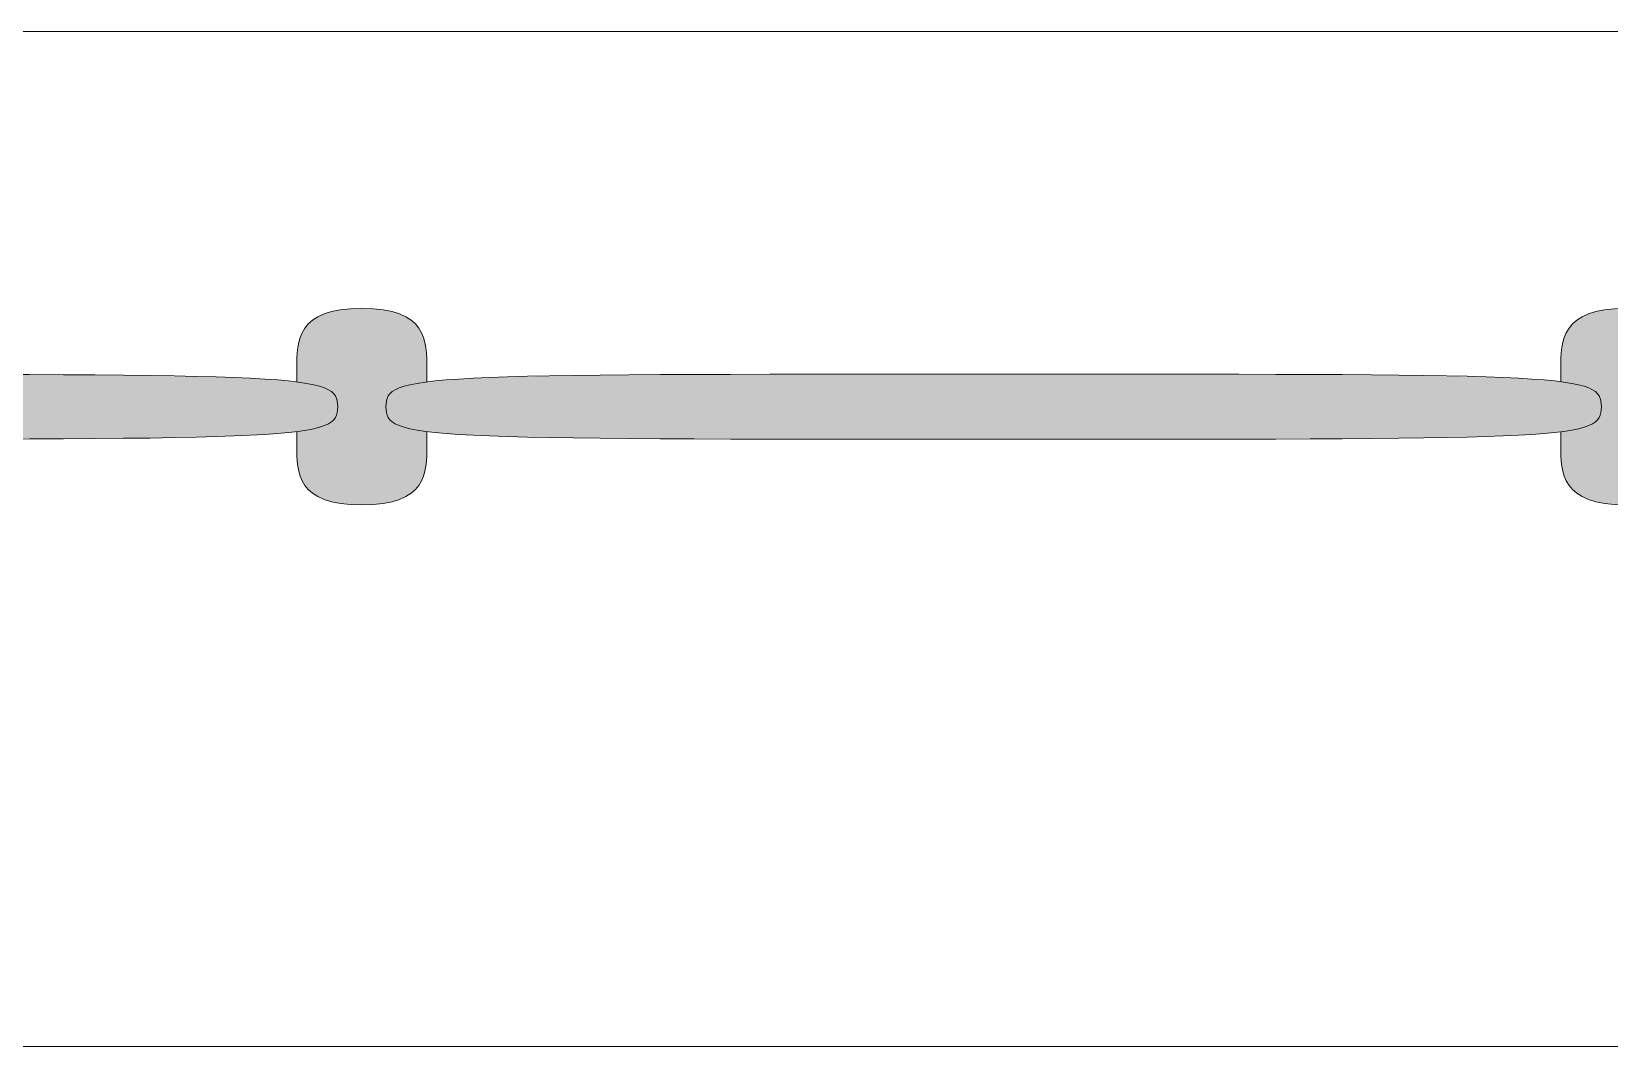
# Model space of a CAD drawing. Header units: millimetres. Extents: x -23380 to 52531, y -5628 to 1041.
# Drawn here: x 49934 to 50898, y -1709 to -1090 of the extents above; entities that cross this region are included whole.
import ezdxf

# ---------------------------------------------------------------- set-up
doc = ezdxf.new("R2010")
doc.units = ezdxf.units.MM
for name, color, linetype, lineweight in [('dimensions', 7, 'Continuous', 5), ('drawing', 7, 'Continuous', 5), ('hatch', 9, 'Continuous', 5)]:
    doc.layers.add(name, color=color, linetype=linetype, lineweight=lineweight)

msp = doc.modelspace()

# ---------------------------------------------------------------- hatches: boundary and pattern name
at = {"layer": 'hatch'}
for points in [[(50095.91, -1303.7), (50095.97, -1289.93), (50096.02, -1288.5), (50096.09, -1287.08), (50096.2, -1285.66), (50096.34, -1284.24), (50096.52, -1282.83), (50096.75, -1281.44), (50096.88, -1280.74), (50097.03, -1280.06), (50097.18, -1279.37), (50097.36, -1278.69), (50097.55, -1278.02), (50097.75, -1277.35), (50097.97, -1276.69), (50098.21, -1276.03), (50098.46, -1275.38), (50098.73, -1274.73), (50099.03, -1274.1), (50099.34, -1273.47), (50099.67, -1272.85), (50100.02, -1272.24), (50100.39, -1271.63), (50100.79, -1271.04), (50101.2, -1270.46), (50101.64, -1269.88), (50102.11, -1269.32), (50102.6, -1268.76), (50103.11, -1268.22), (50103.65, -1267.69), (50104.22, -1267.17), (50104.81, -1266.66), (50105.43, -1266.16), (50106.08, -1265.68), (50106.76, -1265.21), (50107.46, -1264.76), (50108.2, -1264.31), (50108.97, -1263.89), (50109.77, -1263.47), (50110.6, -1263.07), (50111.46, -1262.69), (50112.36, -1262.32), (50113.29, -1261.97), (50114.25, -1261.64), (50115.25, -1261.32), (50116.29, -1261.02), (50117.36, -1260.73), (50118.47, -1260.47), (50119.61, -1260.22), (50120.8, -1259.99), (50122.02, -1259.78), (50123.29, -1259.59), (50122.02, -1259.78), (50120.8, -1259.99), (50119.61, -1260.22), (50118.47, -1260.47), (50117.36, -1260.73), (50116.29, -1261.02), (50115.25, -1261.32), (50114.25, -1261.64), (50113.29, -1261.97), (50112.36, -1262.32), (50111.46, -1262.69), (50110.6, -1263.08), (50109.77, -1263.47), (50108.97, -1263.89), (50108.2, -1264.32), (50107.46, -1264.76), (50106.76, -1265.21), (50106.08, -1265.68), (50105.43, -1266.17), (50104.81, -1266.66), (50104.22, -1267.17), (50103.65, -1267.69), (50103.11, -1268.22), (50102.6, -1268.77), (50102.11, -1269.32), (50101.64, -1269.88), (50101.2, -1270.46), (50100.79, -1271.04), (50100.39, -1271.64), (50100.02, -1272.24), (50099.67, -1272.85), (50099.34, -1273.47), (50099.03, -1274.1), (50098.73, -1274.74), (50098.46, -1275.38), (50098.21, -1276.03), (50097.97, -1276.69), (50097.75, -1277.35), (50097.55, -1278.02), (50097.36, -1278.69), (50097.19, -1279.37), (50097.03, -1280.06), (50096.88, -1280.75), (50096.75, -1281.44), (50096.53, -1282.84), (50096.34, -1284.24), (50096.2, -1285.66), (50096.1, -1287.08), (50096.02, -1288.51), (50095.97, -1289.93), (50095.92, -1303.7)], [(50175.48, -1303.69), (50171.43, -1304.26), (50167.83, -1304.87), (50166.2, -1305.19), (50164.67, -1305.52), (50163.24, -1305.87), (50161.91, -1306.22), (50160.67, -1306.59), (50159.53, -1306.97), (50158.99, -1307.17), (50158.47, -1307.37), (50157.97, -1307.57), (50157.49, -1307.77), (50157.04, -1307.98), (50156.6, -1308.19), (50156.18, -1308.41), (50155.78, -1308.62), (50155.4, -1308.84), (50155.04, -1309.07), (50154.7, -1309.3), (50154.37, -1309.53), (50154.06, -1309.76), (50153.76, -1310), (50153.62, -1310.12), (50153.48, -1310.24), (50153.35, -1310.36), (50153.22, -1310.48), (50153.09, -1310.61), (50152.97, -1310.73), (50152.85, -1310.86), (50152.74, -1310.98), (50152.63, -1311.11), (50152.52, -1311.24), (50152.41, -1311.37), (50152.31, -1311.5), (50152.22, -1311.63), (50152.12, -1311.76), (50152.03, -1311.89), (50151.94, -1312.03), (50151.86, -1312.16), (50151.78, -1312.3), (50151.7, -1312.43), (50151.62, -1312.57), (50151.55, -1312.71), (50151.48, -1312.85), (50151.41, -1312.99), (50151.35, -1313.13), (50151.29, -1313.27), (50151.23, -1313.41), (50151.17, -1313.56), (50151.12, -1313.7), (50151.02, -1313.99), (50150.92, -1314.29), (50150.84, -1314.59), (50150.77, -1314.89), (50150.7, -1315.2), (50150.65, -1315.51), (50150.6, -1315.83), (50150.56, -1316.15), (50150.52, -1316.47), (50150.49, -1316.8), (50150.45, -1317.47), (50150.42, -1318.15), (50150.42, -1318.85), (50150.42, -1319.56), (50150.45, -1320.24), (50150.49, -1320.91), (50150.52, -1321.24), (50150.56, -1321.56), (50150.6, -1321.88), (50150.65, -1322.2), (50150.7, -1322.51), (50150.77, -1322.81), (50150.84, -1323.12), (50150.92, -1323.42), (50151.02, -1323.72), (50151.12, -1324.01), (50151.17, -1324.15), (50151.23, -1324.3), (50151.29, -1324.44), (50151.35, -1324.58), (50151.41, -1324.72), (50151.48, -1324.86), (50151.55, -1325), (50151.62, -1325.14), (50151.7, -1325.28), (50151.78, -1325.41), (50151.86, -1325.55), (50151.94, -1325.68), (50152.03, -1325.82), (50152.12, -1325.95), (50152.22, -1326.08), (50152.31, -1326.21), (50152.41, -1326.34), (50152.52, -1326.47), (50152.63, -1326.6), (50152.74, -1326.73), (50152.85, -1326.85), (50152.97, -1326.98), (50153.09, -1327.1), (50153.22, -1327.23), (50153.35, -1327.35), (50153.48, -1327.47), (50153.62, -1327.59), (50153.76, -1327.71), (50154.06, -1327.95), (50154.37, -1328.18), (50154.7, -1328.41), (50155.04, -1328.64), (50155.4, -1328.87), (50155.78, -1329.09), (50156.18, -1329.3), (50156.6, -1329.52), (50157.04, -1329.73), (50157.49, -1329.94), (50157.97, -1330.14), (50158.47, -1330.34), (50158.99, -1330.54), (50159.53, -1330.74), (50160.67, -1331.12), (50161.91, -1331.49), (50163.24, -1331.84), (50164.67, -1332.19), (50166.2, -1332.52), (50167.83, -1332.84), (50171.43, -1333.45), (50175.48, -1334.02), (50175.48, -1342.53), (50175.47, -1345.67), (50175.4, -1348.86), (50175.33, -1350.45), (50175.22, -1352.04), (50175.06, -1353.63), (50174.97, -1354.42), (50174.86, -1355.21), (50174.73, -1355.99), (50174.6, -1356.76), (50174.44, -1357.54), (50174.27, -1358.3), (50174.08, -1359.06), (50173.86, -1359.82), (50173.63, -1360.57), (50173.38, -1361.31), (50173.11, -1362.04), (50172.81, -1362.76), (50172.49, -1363.48), (50172.15, -1364.18), (50171.97, -1364.53), (50171.78, -1364.88), (50171.58, -1365.22), (50171.38, -1365.56), (50171.18, -1365.9), (50170.96, -1366.24), (50170.74, -1366.57), (50170.51, -1366.9), (50170.27, -1367.22), (50170.03, -1367.55), (50169.78, -1367.87), (50169.52, -1368.18), (50169.25, -1368.5), (50168.97, -1368.81), (50168.69, -1369.11), (50168.4, -1369.42), (50168.1, -1369.72), (50167.79, -1370.01), (50167.48, -1370.3), (50167.15, -1370.59), (50166.82, -1370.88), (50166.48, -1371.16), (50166.13, -1371.44), (50165.77, -1371.71), (50165.4, -1371.98), (50165.02, -1372.24), (50164.63, -1372.5), (50164.24, -1372.76), (50163.83, -1373.01), (50163.42, -1373.26), (50162.99, -1373.5), (50162.55, -1373.74), (50161.65, -1374.2), (50160.71, -1374.64), (50159.73, -1375.07), (50158.7, -1375.47), (50157.63, -1375.86), (50156.51, -1376.22), (50155.35, -1376.56), (50154.14, -1376.88), (50152.89, -1377.18), (50151.59, -1377.45), (50150.23, -1377.7), (50148.83, -1377.93), (50147.38, -1378.13), (50145.87, -1378.31), (50144.32, -1378.46), (50142.7, -1378.58), (50141.04, -1378.68), (50139.32, -1378.75), (50135.7, -1378.81), (50132.09, -1378.75), (50130.37, -1378.68), (50128.7, -1378.58), (50127.09, -1378.46), (50125.53, -1378.31), (50124.03, -1378.13), (50122.57, -1377.93), (50121.17, -1377.7), (50119.82, -1377.45), (50118.51, -1377.18), (50117.26, -1376.88), (50116.05, -1376.56), (50114.89, -1376.22), (50113.78, -1375.86), (50112.71, -1375.48), (50111.68, -1375.07), (50110.69, -1374.65), (50109.75, -1374.2), (50108.85, -1373.74), (50108.41, -1373.5), (50107.99, -1373.26), (50107.57, -1373.01), (50107.17, -1372.76), (50106.77, -1372.5), (50106.38, -1372.24), (50106, -1371.98), (50105.63, -1371.71), (50105.28, -1371.44), (50104.92, -1371.16), (50104.58, -1370.88), (50104.25, -1370.6), (50103.93, -1370.31), (50103.61, -1370.01), (50103.3, -1369.72), (50103, -1369.42), (50102.71, -1369.12), (50102.43, -1368.81), (50102.15, -1368.5), (50101.89, -1368.19), (50101.63, -1367.87), (50101.38, -1367.55), (50101.13, -1367.23), (50100.9, -1366.9), (50100.67, -1366.57), (50100.44, -1366.24), (50100.23, -1365.9), (50100.02, -1365.57), (50099.82, -1365.22), (50099.62, -1364.88), (50099.44, -1364.53), (50099.25, -1364.19), (50098.91, -1363.48), (50098.59, -1362.77), (50098.29, -1362.04), (50098.02, -1361.31), (50097.77, -1360.57), (50097.54, -1359.82), (50097.33, -1359.07), (50097.14, -1358.31), (50096.96, -1357.54), (50096.81, -1356.77), (50096.67, -1355.99), (50096.54, -1355.21), (50096.43, -1354.42), (50096.34, -1353.63), (50096.18, -1352.05), (50096.07, -1350.46), (50096, -1348.86), (50095.93, -1345.68), (50095.92, -1334.02), (50099.97, -1333.45), (50103.57, -1332.84), (50105.2, -1332.52), (50106.73, -1332.19), (50108.16, -1331.84), (50109.49, -1331.49), (50110.73, -1331.12), (50111.87, -1330.74), (50112.41, -1330.54), (50112.93, -1330.35), (50113.43, -1330.14), (50113.91, -1329.94), (50114.36, -1329.73), (50114.8, -1329.52), (50115.22, -1329.31), (50115.62, -1329.09), (50116, -1328.87), (50116.36, -1328.64), (50116.71, -1328.42), (50117.03, -1328.19), (50117.34, -1327.95), (50117.64, -1327.71), (50117.78, -1327.59), (50117.92, -1327.47), (50118.05, -1327.35), (50118.18, -1327.23), (50118.31, -1327.1), (50118.43, -1326.98), (50118.55, -1326.85), (50118.66, -1326.73), (50118.77, -1326.6), (50118.88, -1326.47), (50118.99, -1326.34), (50119.09, -1326.21), (50119.18, -1326.08), (50119.28, -1325.95), (50119.37, -1325.82), (50119.46, -1325.68), (50119.54, -1325.55), (50119.62, -1325.41), (50119.7, -1325.28), (50119.78, -1325.14), (50119.85, -1325), (50119.92, -1324.86), (50119.99, -1324.72), (50120.05, -1324.58), (50120.11, -1324.44), (50120.17, -1324.3), (50120.23, -1324.15), (50120.28, -1324.01), (50120.38, -1323.72), (50120.48, -1323.42), (50120.56, -1323.12), (50120.63, -1322.82), (50120.69, -1322.51), (50120.75, -1322.2), (50120.8, -1321.88), (50120.84, -1321.56), (50120.88, -1321.24), (50120.91, -1320.91), (50120.95, -1320.24), (50120.97, -1319.56), (50120.98, -1318.86), (50120.97, -1318.16), (50120.95, -1317.47), (50120.91, -1316.8), (50120.88, -1316.48), (50120.84, -1316.15), (50120.8, -1315.83), (50120.75, -1315.52), (50120.69, -1315.2), (50120.63, -1314.9), (50120.56, -1314.59), (50120.47, -1314.29), (50120.38, -1314), (50120.28, -1313.7), (50120.23, -1313.56), (50120.17, -1313.41), (50120.11, -1313.27), (50120.05, -1313.13), (50119.99, -1312.99), (50119.92, -1312.85), (50119.85, -1312.71), (50119.78, -1312.57), (50119.7, -1312.43), (50119.62, -1312.3), (50119.54, -1312.16), (50119.46, -1312.03), (50119.37, -1311.9), (50119.28, -1311.76), (50119.18, -1311.63), (50119.09, -1311.5), (50118.98, -1311.37), (50118.88, -1311.24), (50118.77, -1311.11), (50118.66, -1310.99), (50118.55, -1310.86), (50118.43, -1310.73), (50118.3, -1310.61), (50118.18, -1310.49), (50118.05, -1310.36), (50117.92, -1310.24), (50117.78, -1310.12), (50117.64, -1310), (50117.34, -1309.76), (50117.03, -1309.53), (50116.7, -1309.3), (50116.36, -1309.07), (50116, -1308.84), (50115.62, -1308.62), (50115.22, -1308.41), (50114.8, -1308.19), (50114.36, -1307.98), (50113.9, -1307.77), (50113.43, -1307.57), (50112.93, -1307.37), (50112.41, -1307.17), (50111.87, -1306.97), (50110.73, -1306.59), (50109.49, -1306.23), (50108.16, -1305.87), (50106.73, -1305.53), (50105.2, -1305.19), (50103.57, -1304.87), (50099.97, -1304.26), (50095.92, -1303.7), (50095.92, -1295.57), (50095.97, -1289.93), (50096.02, -1288.51), (50096.1, -1287.08), (50096.2, -1285.66), (50096.34, -1284.24), (50096.53, -1282.84), (50096.75, -1281.44), (50096.88, -1280.75), (50097.03, -1280.06), (50097.19, -1279.37), (50097.36, -1278.69), (50097.55, -1278.02), (50097.75, -1277.35), (50097.97, -1276.69), (50098.21, -1276.03), (50098.46, -1275.38), (50098.73, -1274.74), (50099.03, -1274.1), (50099.34, -1273.47), (50099.67, -1272.85), (50100.02, -1272.24), (50100.39, -1271.64), (50100.79, -1271.04), (50101.2, -1270.46), (50101.64, -1269.88), (50102.11, -1269.32), (50102.6, -1268.77), (50103.11, -1268.22), (50103.65, -1267.69), (50104.22, -1267.17), (50104.81, -1266.66), (50105.43, -1266.17), (50106.08, -1265.68), (50106.76, -1265.21), (50107.46, -1264.76), (50108.2, -1264.32), (50108.97, -1263.89), (50109.77, -1263.47), (50110.6, -1263.08), (50111.46, -1262.69), (50112.36, -1262.32), (50113.29, -1261.97), (50114.25, -1261.64), (50115.25, -1261.32), (50116.29, -1261.02), (50117.36, -1260.73), (50118.47, -1260.47), (50119.61, -1260.22), (50120.8, -1259.99), (50122.02, -1259.78), (50123.29, -1259.59), (50124.67, -1259.41), (50126.1, -1259.25), (50127.58, -1259.12), (50129.11, -1259.01), (50132.3, -1258.86), (50135.7, -1258.81), (50139.31, -1258.86), (50141.03, -1258.93), (50142.7, -1259.03), (50144.31, -1259.16), (50145.87, -1259.31), (50147.38, -1259.49), (50148.83, -1259.7), (50150.23, -1259.93), (50151.58, -1260.18), (50152.89, -1260.46), (50154.14, -1260.76), (50155.35, -1261.08), (50156.51, -1261.43), (50157.63, -1261.8), (50158.7, -1262.19), (50159.72, -1262.6), (50160.71, -1263.03), (50161.65, -1263.48), (50162.11, -1263.72), (50162.55, -1263.95), (50162.99, -1264.19), (50163.41, -1264.44), (50163.83, -1264.69), (50164.24, -1264.95), (50164.63, -1265.21), (50165.02, -1265.47), (50165.4, -1265.74), (50165.77, -1266.01), (50166.13, -1266.29), (50166.48, -1266.57), (50166.82, -1266.86), (50167.15, -1267.15), (50167.48, -1267.44), (50167.79, -1267.73), (50168.1, -1268.03), (50168.4, -1268.34), (50168.69, -1268.65), (50168.97, -1268.96), (50169.25, -1269.27), (50169.52, -1269.59), (50169.77, -1269.91), (50170.03, -1270.24), (50170.27, -1270.56), (50170.51, -1270.89), (50170.74, -1271.23), (50170.96, -1271.57), (50171.17, -1271.91), (50171.38, -1272.25), (50171.58, -1272.59), (50171.78, -1272.94), (50171.97, -1273.29), (50172.15, -1273.65), (50172.49, -1274.36), (50172.81, -1275.09), (50173.11, -1275.82), (50173.38, -1276.56), (50173.63, -1277.31), (50173.86, -1278.07), (50174.07, -1278.84), (50174.27, -1279.61), (50174.44, -1280.38), (50174.6, -1281.17), (50174.73, -1281.95), (50174.86, -1282.75), (50175.06, -1284.34), (50175.22, -1285.94), (50175.33, -1287.56), (50175.4, -1289.17), (50175.47, -1292.39)], [(50947.77, -1303.58), (50943.78, -1304.14), (50940.24, -1304.75), (50938.64, -1305.07), (50937.13, -1305.41), (50935.72, -1305.75), (50934.41, -1306.11), (50933.19, -1306.48), (50932.05, -1306.86), (50931.52, -1307.06), (50931.01, -1307.25), (50930.52, -1307.46), (50930.05, -1307.66), (50929.59, -1307.87), (50929.16, -1308.08), (50928.75, -1308.3), (50928.35, -1308.52), (50927.98, -1308.74), (50927.62, -1308.97), (50927.28, -1309.19), (50926.95, -1309.43), (50926.64, -1309.66), (50926.35, -1309.9), (50926.21, -1310.02), (50926.08, -1310.15), (50925.94, -1310.27), (50925.81, -1310.39), (50925.69, -1310.52), (50925.57, -1310.64), (50925.45, -1310.77), (50925.34, -1310.9), (50925.23, -1311.02), (50925.12, -1311.15), (50925.01, -1311.28), (50924.91, -1311.41), (50924.82, -1311.55), (50924.72, -1311.68), (50924.63, -1311.81), (50924.54, -1311.95), (50924.46, -1312.08), (50924.38, -1312.22), (50924.3, -1312.36), (50924.22, -1312.5), (50924.15, -1312.64), (50924.08, -1312.78), (50924.02, -1312.92), (50923.95, -1313.06), (50923.89, -1313.2), (50923.83, -1313.35), (50923.72, -1313.64), (50923.62, -1313.94), (50923.53, -1314.23), (50923.45, -1314.54), (50923.37, -1314.85), (50923.31, -1315.16), (50923.25, -1315.47), (50923.2, -1315.79), (50923.16, -1316.12), (50923.12, -1316.44), (50923.09, -1316.78), (50923.05, -1317.45), (50923.03, -1318.14), (50923.02, -1318.85), (50923.03, -1319.57), (50923.05, -1320.26), (50923.09, -1320.93), (50923.12, -1321.27), (50923.16, -1321.59), (50923.2, -1321.92), (50923.25, -1322.24), (50923.31, -1322.55), (50923.37, -1322.86), (50923.45, -1323.17), (50923.53, -1323.47), (50923.62, -1323.77), (50923.72, -1324.07), (50923.83, -1324.36), (50923.89, -1324.51), (50923.95, -1324.65), (50924.02, -1324.79), (50924.08, -1324.93), (50924.15, -1325.07), (50924.22, -1325.21), (50924.3, -1325.35), (50924.38, -1325.49), (50924.46, -1325.63), (50924.54, -1325.76), (50924.63, -1325.9), (50924.72, -1326.03), (50924.82, -1326.16), (50924.91, -1326.29), (50925.01, -1326.43), (50925.12, -1326.56), (50925.23, -1326.69), (50925.34, -1326.81), (50925.45, -1326.94), (50925.57, -1327.07), (50925.69, -1327.19), (50925.81, -1327.32), (50925.94, -1327.44), (50926.08, -1327.56), (50926.21, -1327.69), (50926.35, -1327.81), (50926.64, -1328.05), (50926.95, -1328.28), (50927.28, -1328.52), (50927.62, -1328.74), (50927.98, -1328.97), (50928.35, -1329.19), (50928.75, -1329.41), (50929.16, -1329.63), (50929.59, -1329.84), (50930.05, -1330.05), (50930.52, -1330.25), (50931.01, -1330.46), (50931.52, -1330.65), (50932.05, -1330.85), (50933.19, -1331.23), (50934.41, -1331.6), (50935.72, -1331.96), (50937.13, -1332.3), (50938.64, -1332.64), (50940.24, -1332.96), (50943.78, -1333.57), (50947.77, -1334.13), (50947.77, -1342.53), (50947.76, -1345.67), (50947.7, -1348.86), (50947.62, -1350.45), (50947.51, -1352.04), (50947.36, -1353.63), (50947.26, -1354.42), (50947.15, -1355.21), (50947.03, -1355.99), (50946.89, -1356.76), (50946.73, -1357.54), (50946.56, -1358.3), (50946.37, -1359.06), (50946.16, -1359.82), (50945.93, -1360.57), (50945.68, -1361.31), (50945.4, -1362.04), (50945.11, -1362.76), (50944.79, -1363.48), (50944.44, -1364.18), (50944.26, -1364.53), (50944.07, -1364.88), (50943.88, -1365.22), (50943.68, -1365.56), (50943.47, -1365.9), (50943.25, -1366.24), (50943.03, -1366.57), (50942.8, -1366.9), (50942.56, -1367.22), (50942.32, -1367.55), (50942.07, -1367.87), (50941.81, -1368.18), (50941.54, -1368.5), (50941.27, -1368.81), (50940.98, -1369.11), (50940.69, -1369.42), (50940.39, -1369.72), (50940.09, -1370.01), (50939.77, -1370.3), (50939.45, -1370.59), (50939.11, -1370.88), (50938.77, -1371.16), (50938.42, -1371.44), (50938.06, -1371.71), (50937.69, -1371.98), (50937.31, -1372.24), (50936.93, -1372.5), (50936.53, -1372.76), (50936.12, -1373.01), (50935.71, -1373.26), (50935.28, -1373.5), (50934.84, -1373.74), (50933.94, -1374.2), (50933, -1374.64), (50932.02, -1375.07), (50930.99, -1375.47), (50929.92, -1375.86), (50928.8, -1376.22), (50927.64, -1376.56), (50926.43, -1376.88), (50925.18, -1377.18), (50923.87, -1377.45), (50922.52, -1377.7), (50921.12, -1377.93), (50919.67, -1378.13), (50918.16, -1378.31), (50916.6, -1378.46), (50914.99, -1378.58), (50913.32, -1378.68), (50911.6, -1378.75), (50907.99, -1378.81), (50904.37, -1378.75), (50902.65, -1378.68), (50900.98, -1378.58), (50899.37, -1378.46), (50897.81, -1378.31), (50896.31, -1378.13), (50894.86, -1377.93), (50893.45, -1377.7), (50892.1, -1377.45), (50890.8, -1377.18), (50889.54, -1376.88), (50888.34, -1376.56), (50887.18, -1376.22), (50886.06, -1375.86), (50884.99, -1375.47), (50883.96, -1375.07), (50882.98, -1374.64), (50882.04, -1374.2), (50881.13, -1373.74), (50880.7, -1373.5), (50880.27, -1373.26), (50879.86, -1373.01), (50879.45, -1372.76), (50879.05, -1372.5), (50878.67, -1372.24), (50878.29, -1371.98), (50877.92, -1371.71), (50877.56, -1371.44), (50877.21, -1371.16), (50876.87, -1370.88), (50876.53, -1370.59), (50876.21, -1370.3), (50875.89, -1370.01), (50875.59, -1369.72), (50875.29, -1369.42), (50875, -1369.11), (50874.71, -1368.81), (50874.44, -1368.5), (50874.17, -1368.18), (50873.91, -1367.87), (50873.66, -1367.55), (50873.42, -1367.22), (50873.18, -1366.9), (50872.95, -1366.57), (50872.73, -1366.24), (50872.51, -1365.9), (50872.3, -1365.56), (50872.1, -1365.22), (50871.91, -1364.88), (50871.72, -1364.53), (50871.54, -1364.18), (50871.19, -1363.48), (50870.87, -1362.76), (50870.58, -1362.04), (50870.31, -1361.31), (50870.05, -1360.57), (50869.82, -1359.82), (50869.61, -1359.06), (50869.42, -1358.3), (50869.25, -1357.54), (50869.09, -1356.76), (50868.95, -1355.99), (50868.83, -1355.21), (50868.72, -1354.42), (50868.62, -1353.63), (50868.47, -1352.04), (50868.36, -1350.45), (50868.29, -1348.86), (50868.22, -1345.67), (50868.21, -1334.13), (50872.2, -1333.57), (50875.74, -1332.96), (50877.35, -1332.64), (50878.85, -1332.3), (50880.26, -1331.96), (50881.58, -1331.6), (50882.8, -1331.23), (50883.93, -1330.85), (50884.46, -1330.65), (50884.97, -1330.46), (50885.46, -1330.25), (50885.94, -1330.05), (50886.39, -1329.84), (50886.82, -1329.63), (50887.23, -1329.41), (50887.63, -1329.19), (50888, -1328.97), (50888.36, -1328.74), (50888.71, -1328.52), (50889.03, -1328.28), (50889.34, -1328.05), (50889.63, -1327.81), (50889.77, -1327.69), (50889.91, -1327.56), (50890.04, -1327.44), (50890.17, -1327.32), (50890.29, -1327.19), (50890.41, -1327.07), (50890.53, -1326.94), (50890.65, -1326.81), (50890.76, -1326.69), (50890.86, -1326.56), (50890.97, -1326.43), (50891.07, -1326.29), (50891.17, -1326.16), (50891.26, -1326.03), (50891.35, -1325.9), (50891.44, -1325.76), (50891.52, -1325.63), (50891.6, -1325.49), (50891.68, -1325.35), (50891.76, -1325.21), (50891.83, -1325.07), (50891.9, -1324.93), (50891.97, -1324.79), (50892.03, -1324.65), (50892.09, -1324.51), (50892.15, -1324.36), (50892.26, -1324.07), (50892.36, -1323.77), (50892.45, -1323.47), (50892.54, -1323.17), (50892.61, -1322.86), (50892.67, -1322.55), (50892.73, -1322.24), (50892.78, -1321.92), (50892.82, -1321.59), (50892.86, -1321.27), (50892.89, -1320.93), (50892.93, -1320.26), (50892.96, -1319.57), (50892.96, -1318.85), (50892.96, -1318.14), (50892.93, -1317.45), (50892.89, -1316.78), (50892.86, -1316.44), (50892.82, -1316.12), (50892.78, -1315.79), (50892.73, -1315.47), (50892.67, -1315.16), (50892.61, -1314.85), (50892.54, -1314.54), (50892.45, -1314.23), (50892.36, -1313.94), (50892.26, -1313.64), (50892.15, -1313.35), (50892.09, -1313.2), (50892.03, -1313.06), (50891.97, -1312.92), (50891.9, -1312.78), (50891.83, -1312.64), (50891.76, -1312.5), (50891.68, -1312.36), (50891.6, -1312.22), (50891.52, -1312.08), (50891.44, -1311.95), (50891.35, -1311.81), (50891.26, -1311.68), (50891.17, -1311.55), (50891.07, -1311.41), (50890.97, -1311.28), (50890.86, -1311.15), (50890.76, -1311.02), (50890.65, -1310.9), (50890.53, -1310.77), (50890.41, -1310.64), (50890.29, -1310.52), (50890.17, -1310.39), (50890.04, -1310.27), (50889.91, -1310.15), (50889.77, -1310.02), (50889.63, -1309.9), (50889.34, -1309.66), (50889.03, -1309.43), (50888.71, -1309.19), (50888.36, -1308.97), (50888, -1308.74), (50887.63, -1308.52), (50887.23, -1308.3), (50886.82, -1308.08), (50886.39, -1307.87), (50885.94, -1307.66), (50885.46, -1307.46), (50884.97, -1307.25), (50884.46, -1307.06), (50883.93, -1306.86), (50882.8, -1306.48), (50881.58, -1306.11), (50880.26, -1305.75), (50878.85, -1305.41), (50877.35, -1305.07), (50875.74, -1304.75), (50872.2, -1304.14), (50868.21, -1303.58), (50868.21, -1295.57), (50868.22, -1292.39), (50868.29, -1289.17), (50868.36, -1287.56), (50868.47, -1285.94), (50868.62, -1284.34), (50868.83, -1282.75), (50868.95, -1281.95), (50869.09, -1281.17), (50869.25, -1280.38), (50869.42, -1279.61), (50869.61, -1278.84), (50869.82, -1278.07), (50870.05, -1277.31), (50870.31, -1276.56), (50870.58, -1275.82), (50870.88, -1275.09), (50871.2, -1274.36), (50871.54, -1273.65), (50871.72, -1273.29), (50871.91, -1272.94), (50872.1, -1272.59), (50872.31, -1272.25), (50872.51, -1271.91), (50872.73, -1271.57), (50872.95, -1271.23), (50873.18, -1270.89), (50873.42, -1270.56), (50873.66, -1270.24), (50873.91, -1269.91), (50874.17, -1269.59), (50874.44, -1269.27), (50874.71, -1268.96), (50875, -1268.65), (50875.29, -1268.34), (50875.59, -1268.03), (50875.9, -1267.73), (50876.21, -1267.44), (50876.54, -1267.15), (50876.87, -1266.86), (50877.21, -1266.57), (50877.56, -1266.29), (50877.92, -1266.01), (50878.29, -1265.74), (50878.67, -1265.47), (50879.05, -1265.21), (50879.45, -1264.95), (50879.86, -1264.69), (50880.27, -1264.44), (50880.7, -1264.19), (50881.14, -1263.95), (50881.58, -1263.72), (50882.04, -1263.48), (50882.98, -1263.03), (50883.96, -1262.6), (50884.99, -1262.19), (50886.06, -1261.8), (50887.18, -1261.43), (50888.34, -1261.08), (50889.55, -1260.76), (50890.8, -1260.46), (50892.1, -1260.18), (50893.46, -1259.93), (50894.86, -1259.7), (50896.31, -1259.49), (50897.82, -1259.31), (50899.38, -1259.16), (50900.99, -1259.03), (50902.65, -1258.93), (50904.38, -1258.86), (50907.99, -1258.81), (50911.61, -1258.86), (50913.33, -1258.93), (50914.99, -1259.03), (50916.61, -1259.16), (50918.16, -1259.31), (50919.67, -1259.49), (50921.12, -1259.7), (50922.52, -1259.93), (50923.88, -1260.18), (50925.18, -1260.46), (50926.44, -1260.76), (50927.64, -1261.08), (50928.8, -1261.43), (50929.92, -1261.8), (50930.99, -1262.19), (50932.02, -1262.6), (50933, -1263.03), (50933.94, -1263.48), (50934.4, -1263.72), (50934.85, -1263.95), (50935.28, -1264.19), (50935.71, -1264.44), (50936.12, -1264.69), (50936.53, -1264.95), (50936.93, -1265.21), (50937.31, -1265.47), (50937.69, -1265.74), (50938.06, -1266.01), (50938.42, -1266.29), (50938.77, -1266.57), (50939.11, -1266.86), (50939.45, -1267.15), (50939.77, -1267.44), (50940.09, -1267.73), (50940.39, -1268.03), (50940.69, -1268.34), (50940.98, -1268.65), (50941.27, -1268.96), (50941.54, -1269.27), (50941.81, -1269.59), (50942.07, -1269.91), (50942.32, -1270.24), (50942.56, -1270.56), (50942.8, -1270.89), (50943.03, -1271.23), (50943.25, -1271.57), (50943.47, -1271.91), (50943.68, -1272.25), (50943.88, -1272.59), (50944.07, -1272.94), (50944.26, -1273.29), (50944.44, -1273.65), (50944.79, -1274.36), (50945.11, -1275.09), (50945.4, -1275.82), (50945.68, -1276.56), (50945.93, -1277.31), (50946.16, -1278.07), (50946.37, -1278.84), (50946.56, -1279.61), (50946.73, -1280.38), (50946.89, -1281.17), (50947.03, -1281.95), (50947.15, -1282.75), (50947.36, -1284.34), (50947.51, -1285.94), (50947.62, -1287.56), (50947.7, -1289.17), (50947.76, -1292.39)], [(50120.98, -1318.86), (50120.97, -1319.56), (50120.95, -1320.24), (50120.91, -1320.91), (50120.88, -1321.24), (50120.84, -1321.56), (50120.8, -1321.88), (50120.75, -1322.2), (50120.69, -1322.51), (50120.63, -1322.82), (50120.56, -1323.12), (50120.48, -1323.42), (50120.38, -1323.72), (50120.28, -1324.01), (50120.23, -1324.15), (50120.17, -1324.3), (50120.11, -1324.44), (50120.05, -1324.58), (50119.99, -1324.72), (50119.92, -1324.86), (50119.85, -1325), (50119.78, -1325.14), (50119.7, -1325.28), (50119.62, -1325.41), (50119.54, -1325.55), (50119.46, -1325.68), (50119.37, -1325.82), (50119.28, -1325.95), (50119.18, -1326.08), (50119.09, -1326.21), (50118.99, -1326.34), (50118.88, -1326.47), (50118.77, -1326.6), (50118.66, -1326.73), (50118.55, -1326.85), (50118.43, -1326.98), (50118.31, -1327.1), (50118.18, -1327.23), (50118.05, -1327.35), (50117.92, -1327.47), (50117.78, -1327.59), (50117.64, -1327.71), (50117.34, -1327.95), (50117.03, -1328.19), (50116.71, -1328.42), (50116.36, -1328.64), (50116, -1328.87), (50115.62, -1329.09), (50115.22, -1329.31), (50114.8, -1329.52), (50114.36, -1329.73), (50113.91, -1329.94), (50113.43, -1330.14), (50112.93, -1330.35), (50112.41, -1330.54), (50111.87, -1330.74), (50110.73, -1331.12), (50109.49, -1331.49), (50108.16, -1331.84), (50106.73, -1332.19), (50105.2, -1332.52), (50103.57, -1332.84), (50099.97, -1333.45), (50095.92, -1334.02), (50088.26, -1334.85), (50079.2, -1335.58), (50056.39, -1336.76), (49988.72, -1338.17), (49504.9, -1338.23), (49440.94, -1336.86), (49419.22, -1335.72), (49410.55, -1335), (49403.19, -1334.19), (49399.2, -1333.63), (49395.66, -1333.02), (49394.05, -1332.7), (49392.55, -1332.36), (49391.14, -1332.02), (49389.82, -1331.66), (49388.6, -1331.29), (49387.47, -1330.91), (49386.94, -1330.71), (49386.43, -1330.52), (49385.94, -1330.31), (49385.46, -1330.11), (49385.01, -1329.9), (49384.58, -1329.69), (49384.17, -1329.47), (49383.77, -1329.25), (49383.4, -1329.03), (49383.04, -1328.8), (49382.69, -1328.58), (49382.37, -1328.34), (49382.06, -1328.11), (49381.77, -1327.87), (49381.63, -1327.75), (49381.49, -1327.62), (49381.36, -1327.5), (49381.23, -1327.38), (49381.11, -1327.25), (49380.99, -1327.13), (49380.87, -1327), (49380.75, -1326.87), (49380.64, -1326.75), (49380.54, -1326.62), (49380.43, -1326.49), (49380.33, -1326.36), (49380.23, -1326.22), (49380.14, -1326.09), (49380.05, -1325.96), (49379.96, -1325.82), (49379.88, -1325.69), (49379.8, -1325.55), (49379.72, -1325.41), (49379.64, -1325.27), (49379.57, -1325.13), (49379.5, -1324.99), (49379.43, -1324.85), (49379.37, -1324.71), (49379.31, -1324.57), (49379.25, -1324.42), (49379.14, -1324.13), (49379.04, -1323.83), (49378.95, -1323.54), (49378.86, -1323.23), (49378.79, -1322.92), (49378.73, -1322.61), (49378.67, -1322.3), (49378.62, -1321.98), (49378.58, -1321.65), (49378.54, -1321.33), (49378.51, -1321), (49378.47, -1320.32), (49378.44, -1319.63), (49378.44, -1318.92), (49378.44, -1318.21), (49378.47, -1317.51), (49378.51, -1316.84), (49378.54, -1316.5), (49378.58, -1316.18), (49378.62, -1315.85), (49378.67, -1315.53), (49378.73, -1315.22), (49378.79, -1314.91), (49378.86, -1314.6), (49378.95, -1314.3), (49379.04, -1314), (49379.14, -1313.7), (49379.25, -1313.41), (49379.31, -1313.26), (49379.37, -1313.12), (49379.43, -1312.98), (49379.5, -1312.84), (49379.57, -1312.7), (49379.64, -1312.56), (49379.72, -1312.42), (49379.8, -1312.28), (49379.88, -1312.14), (49379.96, -1312.01), (49380.05, -1311.87), (49380.14, -1311.74), (49380.23, -1311.61), (49380.33, -1311.48), (49380.43, -1311.34), (49380.54, -1311.21), (49380.64, -1311.08), (49380.75, -1310.96), (49380.87, -1310.83), (49380.98, -1310.7), (49381.11, -1310.58), (49381.23, -1310.45), (49381.36, -1310.33), (49381.49, -1310.21), (49381.63, -1310.08), (49381.77, -1309.96), (49382.06, -1309.72), (49382.37, -1309.49), (49382.69, -1309.25), (49383.03, -1309.03), (49383.39, -1308.8), (49383.77, -1308.58), (49384.17, -1308.36), (49384.58, -1308.14), (49385.01, -1307.93), (49385.46, -1307.72), (49385.93, -1307.52), (49386.43, -1307.31), (49386.94, -1307.12), (49387.47, -1306.92), (49388.6, -1306.54), (49389.82, -1306.17), (49391.14, -1305.81), (49392.54, -1305.46), (49394.05, -1305.13), (49395.66, -1304.81), (49399.2, -1304.2), (49403.19, -1303.64), (49410.55, -1302.82), (49419.22, -1302.11), (49440.94, -1300.96), (49504.9, -1299.58), (49988.71, -1299.56), (50056.38, -1300.96), (50079.19, -1302.13), (50088.26, -1302.86), (50095.92, -1303.7), (50099.97, -1304.26), (50103.57, -1304.87), (50105.2, -1305.19), (50106.73, -1305.53), (50108.16, -1305.87), (50109.49, -1306.23), (50110.73, -1306.59), (50111.87, -1306.97), (50112.41, -1307.17), (50112.93, -1307.37), (50113.43, -1307.57), (50113.9, -1307.77), (50114.36, -1307.98), (50114.8, -1308.19), (50115.22, -1308.41), (50115.62, -1308.62), (50116, -1308.84), (50116.36, -1309.07), (50116.7, -1309.3), (50117.03, -1309.53), (50117.34, -1309.76), (50117.64, -1310), (50117.78, -1310.12), (50117.92, -1310.24), (50118.05, -1310.36), (50118.18, -1310.49), (50118.3, -1310.61), (50118.43, -1310.73), (50118.55, -1310.86), (50118.66, -1310.99), (50118.77, -1311.11), (50118.88, -1311.24), (50118.98, -1311.37), (50119.09, -1311.5), (50119.18, -1311.63), (50119.28, -1311.76), (50119.37, -1311.9), (50119.46, -1312.03), (50119.54, -1312.16), (50119.62, -1312.3), (50119.7, -1312.43), (50119.78, -1312.57), (50119.85, -1312.71), (50119.92, -1312.85), (50119.99, -1312.99), (50120.05, -1313.13), (50120.11, -1313.27), (50120.17, -1313.41), (50120.23, -1313.56), (50120.28, -1313.7), (50120.38, -1314), (50120.47, -1314.29), (50120.56, -1314.59), (50120.63, -1314.9), (50120.69, -1315.2), (50120.75, -1315.52), (50120.8, -1315.83), (50120.84, -1316.15), (50120.88, -1316.48), (50120.91, -1316.8), (50120.95, -1317.47), (50120.97, -1318.16)], [(50150.42, -1318.85), (50150.42, -1318.15), (50150.45, -1317.47), (50150.49, -1316.8), (50150.52, -1316.47), (50150.56, -1316.15), (50150.6, -1315.83), (50150.65, -1315.51), (50150.7, -1315.2), (50150.77, -1314.89), (50150.84, -1314.59), (50150.92, -1314.29), (50151.02, -1313.99), (50151.12, -1313.7), (50151.17, -1313.56), (50151.23, -1313.41), (50151.29, -1313.27), (50151.35, -1313.13), (50151.41, -1312.99), (50151.48, -1312.85), (50151.55, -1312.71), (50151.62, -1312.57), (50151.7, -1312.43), (50151.78, -1312.3), (50151.86, -1312.16), (50151.94, -1312.03), (50152.03, -1311.89), (50152.12, -1311.76), (50152.22, -1311.63), (50152.31, -1311.5), (50152.41, -1311.37), (50152.52, -1311.24), (50152.63, -1311.11), (50152.74, -1310.98), (50152.85, -1310.86), (50152.97, -1310.73), (50153.09, -1310.61), (50153.22, -1310.48), (50153.35, -1310.36), (50153.48, -1310.24), (50153.62, -1310.12), (50153.76, -1310), (50154.06, -1309.76), (50154.37, -1309.53), (50154.7, -1309.3), (50155.04, -1309.07), (50155.4, -1308.84), (50155.78, -1308.62), (50156.18, -1308.41), (50156.6, -1308.19), (50157.04, -1307.98), (50157.49, -1307.77), (50157.97, -1307.57), (50158.47, -1307.37), (50158.99, -1307.17), (50159.53, -1306.97), (50160.67, -1306.59), (50161.91, -1306.22), (50163.24, -1305.87), (50164.67, -1305.52), (50166.2, -1305.19), (50167.83, -1304.87), (50171.43, -1304.26), (50175.48, -1303.69), (50183.14, -1302.86), (50192.2, -1302.13), (50215.01, -1300.95), (50282.68, -1299.55), (50766.5, -1299.53), (50830.46, -1300.91), (50852.18, -1302.05), (50860.85, -1302.76), (50868.21, -1303.58), (50872.2, -1304.14), (50875.74, -1304.75), (50877.35, -1305.07), (50878.85, -1305.41), (50880.26, -1305.75), (50881.58, -1306.11), (50882.8, -1306.48), (50883.93, -1306.86), (50884.46, -1307.06), (50884.97, -1307.25), (50885.46, -1307.46), (50885.94, -1307.66), (50886.39, -1307.87), (50886.82, -1308.08), (50887.23, -1308.3), (50887.63, -1308.52), (50888, -1308.74), (50888.36, -1308.97), (50888.71, -1309.19), (50889.03, -1309.43), (50889.34, -1309.66), (50889.63, -1309.9), (50889.77, -1310.02), (50889.91, -1310.15), (50890.04, -1310.27), (50890.17, -1310.39), (50890.29, -1310.52), (50890.41, -1310.64), (50890.53, -1310.77), (50890.65, -1310.9), (50890.76, -1311.02), (50890.86, -1311.15), (50890.97, -1311.28), (50891.07, -1311.41), (50891.17, -1311.55), (50891.26, -1311.68), (50891.35, -1311.81), (50891.44, -1311.95), (50891.52, -1312.08), (50891.6, -1312.22), (50891.68, -1312.36), (50891.76, -1312.5), (50891.83, -1312.64), (50891.9, -1312.78), (50891.97, -1312.92), (50892.03, -1313.06), (50892.09, -1313.2), (50892.15, -1313.35), (50892.26, -1313.64), (50892.36, -1313.94), (50892.45, -1314.23), (50892.54, -1314.54), (50892.61, -1314.85), (50892.67, -1315.16), (50892.73, -1315.47), (50892.78, -1315.79), (50892.82, -1316.12), (50892.86, -1316.44), (50892.89, -1316.78), (50892.93, -1317.45), (50892.96, -1318.14), (50892.96, -1318.85), (50892.96, -1319.57), (50892.93, -1320.26), (50892.89, -1320.93), (50892.86, -1321.27), (50892.82, -1321.59), (50892.78, -1321.92), (50892.73, -1322.24), (50892.67, -1322.55), (50892.61, -1322.86), (50892.54, -1323.17), (50892.45, -1323.47), (50892.36, -1323.77), (50892.26, -1324.07), (50892.15, -1324.36), (50892.09, -1324.51), (50892.03, -1324.65), (50891.97, -1324.79), (50891.9, -1324.93), (50891.83, -1325.07), (50891.76, -1325.21), (50891.68, -1325.35), (50891.6, -1325.49), (50891.52, -1325.63), (50891.44, -1325.76), (50891.35, -1325.9), (50891.26, -1326.03), (50891.17, -1326.16), (50891.07, -1326.29), (50890.97, -1326.43), (50890.86, -1326.56), (50890.76, -1326.69), (50890.65, -1326.81), (50890.53, -1326.94), (50890.41, -1327.07), (50890.29, -1327.19), (50890.17, -1327.32), (50890.04, -1327.44), (50889.91, -1327.56), (50889.77, -1327.69), (50889.63, -1327.81), (50889.34, -1328.05), (50889.03, -1328.28), (50888.71, -1328.52), (50888.36, -1328.74), (50888, -1328.97), (50887.63, -1329.19), (50887.23, -1329.41), (50886.82, -1329.63), (50886.39, -1329.84), (50885.94, -1330.05), (50885.46, -1330.25), (50884.97, -1330.46), (50884.46, -1330.65), (50883.93, -1330.85), (50882.8, -1331.23), (50881.58, -1331.6), (50880.26, -1331.96), (50878.85, -1332.3), (50877.35, -1332.64), (50875.74, -1332.96), (50872.2, -1333.57), (50868.21, -1334.13), (50860.85, -1334.95), (50852.18, -1335.66), (50830.46, -1336.8), (50766.5, -1338.18), (50282.68, -1338.16), (50215.01, -1336.75), (50192.2, -1335.58), (50183.14, -1334.85), (50175.48, -1334.02), (50171.43, -1333.45), (50167.83, -1332.84), (50166.2, -1332.52), (50164.67, -1332.19), (50163.24, -1331.84), (50161.91, -1331.49), (50160.67, -1331.12), (50159.53, -1330.74), (50158.99, -1330.54), (50158.47, -1330.34), (50157.97, -1330.14), (50157.49, -1329.94), (50157.04, -1329.73), (50156.6, -1329.52), (50156.18, -1329.3), (50155.78, -1329.09), (50155.4, -1328.87), (50155.04, -1328.64), (50154.7, -1328.41), (50154.37, -1328.18), (50154.06, -1327.95), (50153.76, -1327.71), (50153.62, -1327.59), (50153.48, -1327.47), (50153.35, -1327.35), (50153.22, -1327.23), (50153.09, -1327.1), (50152.97, -1326.98), (50152.85, -1326.85), (50152.74, -1326.73), (50152.63, -1326.6), (50152.52, -1326.47), (50152.41, -1326.34), (50152.31, -1326.21), (50152.22, -1326.08), (50152.12, -1325.95), (50152.03, -1325.82), (50151.94, -1325.68), (50151.86, -1325.55), (50151.78, -1325.41), (50151.7, -1325.28), (50151.62, -1325.14), (50151.55, -1325), (50151.48, -1324.86), (50151.41, -1324.72), (50151.35, -1324.58), (50151.29, -1324.44), (50151.23, -1324.3), (50151.17, -1324.15), (50151.12, -1324.01), (50151.02, -1323.72), (50150.92, -1323.42), (50150.84, -1323.12), (50150.77, -1322.81), (50150.7, -1322.51), (50150.65, -1322.2), (50150.6, -1321.88), (50150.56, -1321.56), (50150.52, -1321.24), (50150.49, -1320.91), (50150.45, -1320.24), (50150.42, -1319.56)]]:
    msp.add_hatch(color=256, dxfattribs=at).paths.add_polyline_path(points, flags=0)

# ---------------------------------------------------------------- linework, layer by layer
at = {"layer": 'dimensions'}
for points in [[(47034.37, -1089.78), (51714.37, -1089.78)], [(51692.47, -1089.78), (49363.42, -1089.78)], [(47034.37, -1709.47), (51714.37, -1709.47)], [(51692.47, -1709.47), (49363.42, -1709.47)]]:
    msp.add_lwpolyline(points, dxfattribs=at)
at = {"layer": 'drawing'}
for points, knots in [([(50095.91, -1303.7), (50095.91, -1301.06), (50095.91, -1282.11), (50095.91, -1258.81), (50135.7, -1258.81), (50095.91, -1258.81), (50095.92, -1282.11), (50095.92, -1301.06), (50095.92, -1303.7)], [-77.577859, -77.577859, -77.577859, -77.577859, -66.520524, 0, 0, 0, 66.520524, 77.574055, 77.574055, 77.574055, 77.574055]), ([(50135.7, -1258.81), (50175.48, -1258.81), (50175.48, -1282.11), (50175.48, -1301.05), (50175.48, -1303.69)], [0, 0, 0, 0, 66.520524, 77.574055, 77.574055, 77.574055, 77.574055]), ([(50947.77, -1303.58), (50947.77, -1300.97), (50947.77, -1282.06), (50947.77, -1258.81), (50907.99, -1258.81), (50868.21, -1258.81), (50868.21, -1282.06), (50868.21, -1300.97), (50868.21, -1303.58)], [-77.412422, -77.412422, -77.412422, -77.412422, -66.520524, 0, 0, 0, 66.520524, 77.412422, 77.412422, 77.412422, 77.412422]), ([(50120.98, -1318.86), (50120.98, -1298.96), (50105.92, -1298.96), (49738.89, -1298.99), (49393.5, -1299.02), (49378.43, -1299.02), (49378.44, -1318.92), (49378.44, -1338.81), (49393.5, -1338.81), (49738.89, -1338.78), (50105.92, -1338.76), (50120.98, -1338.75), (50120.98, -1318.86)], [803.973004, 803.973004, 803.973004, 803.973004, 1205.959506, 1205.959506, 1205.959506, 1607.946008, 1607.946008, 1607.946008, 2009.93251, 2009.93251, 2009.93251, 2411.919012, 2411.919012, 2411.919012, 2411.919012]), ([(50150.42, -1318.85), (50150.42, -1298.96), (50165.48, -1298.96), (50532.51, -1298.96), (50877.9, -1298.96), (50892.96, -1298.96), (50892.96, -1318.85), (50892.96, -1338.75), (50877.9, -1338.75), (50532.51, -1338.75), (50165.48, -1338.75), (50150.42, -1338.75), (50150.42, -1318.85)], [803.973004, 803.973004, 803.973004, 803.973004, 1205.959506, 1205.959506, 1205.959506, 1607.946008, 1607.946008, 1607.946008, 2009.93251, 2009.93251, 2009.93251, 2411.919012, 2411.919012, 2411.919012, 2411.919012]), ([(50175.48, -1334.02), (50175.48, -1336.78), (50175.48, -1355.69), (50175.48, -1378.81), (50135.7, -1378.81), (50095.92, -1378.81), (50095.92, -1355.69), (50095.92, -1336.79), (50095.92, -1334.02)], [121.353535, 121.353535, 121.353535, 121.353535, 133.041049, 199.561573, 199.561573, 199.561573, 266.082097, 277.769611, 277.769611, 277.769611, 277.769611]), ([(50868.21, -1334.13), (50868.21, -1336.86), (50868.21, -1355.74), (50868.21, -1378.81), (50907.99, -1378.81), (50947.77, -1378.81), (50947.77, -1355.74), (50947.77, -1336.86), (50947.77, -1334.13)], [121.516662, 121.516662, 121.516662, 121.516662, 133.041049, 199.561573, 199.561573, 199.561573, 266.082097, 277.606484, 277.606484, 277.606484, 277.606484])]:
    msp.add_open_spline(points, degree=3, knots=knots, dxfattribs=at)

doc.saveas('drawing.dxf')
